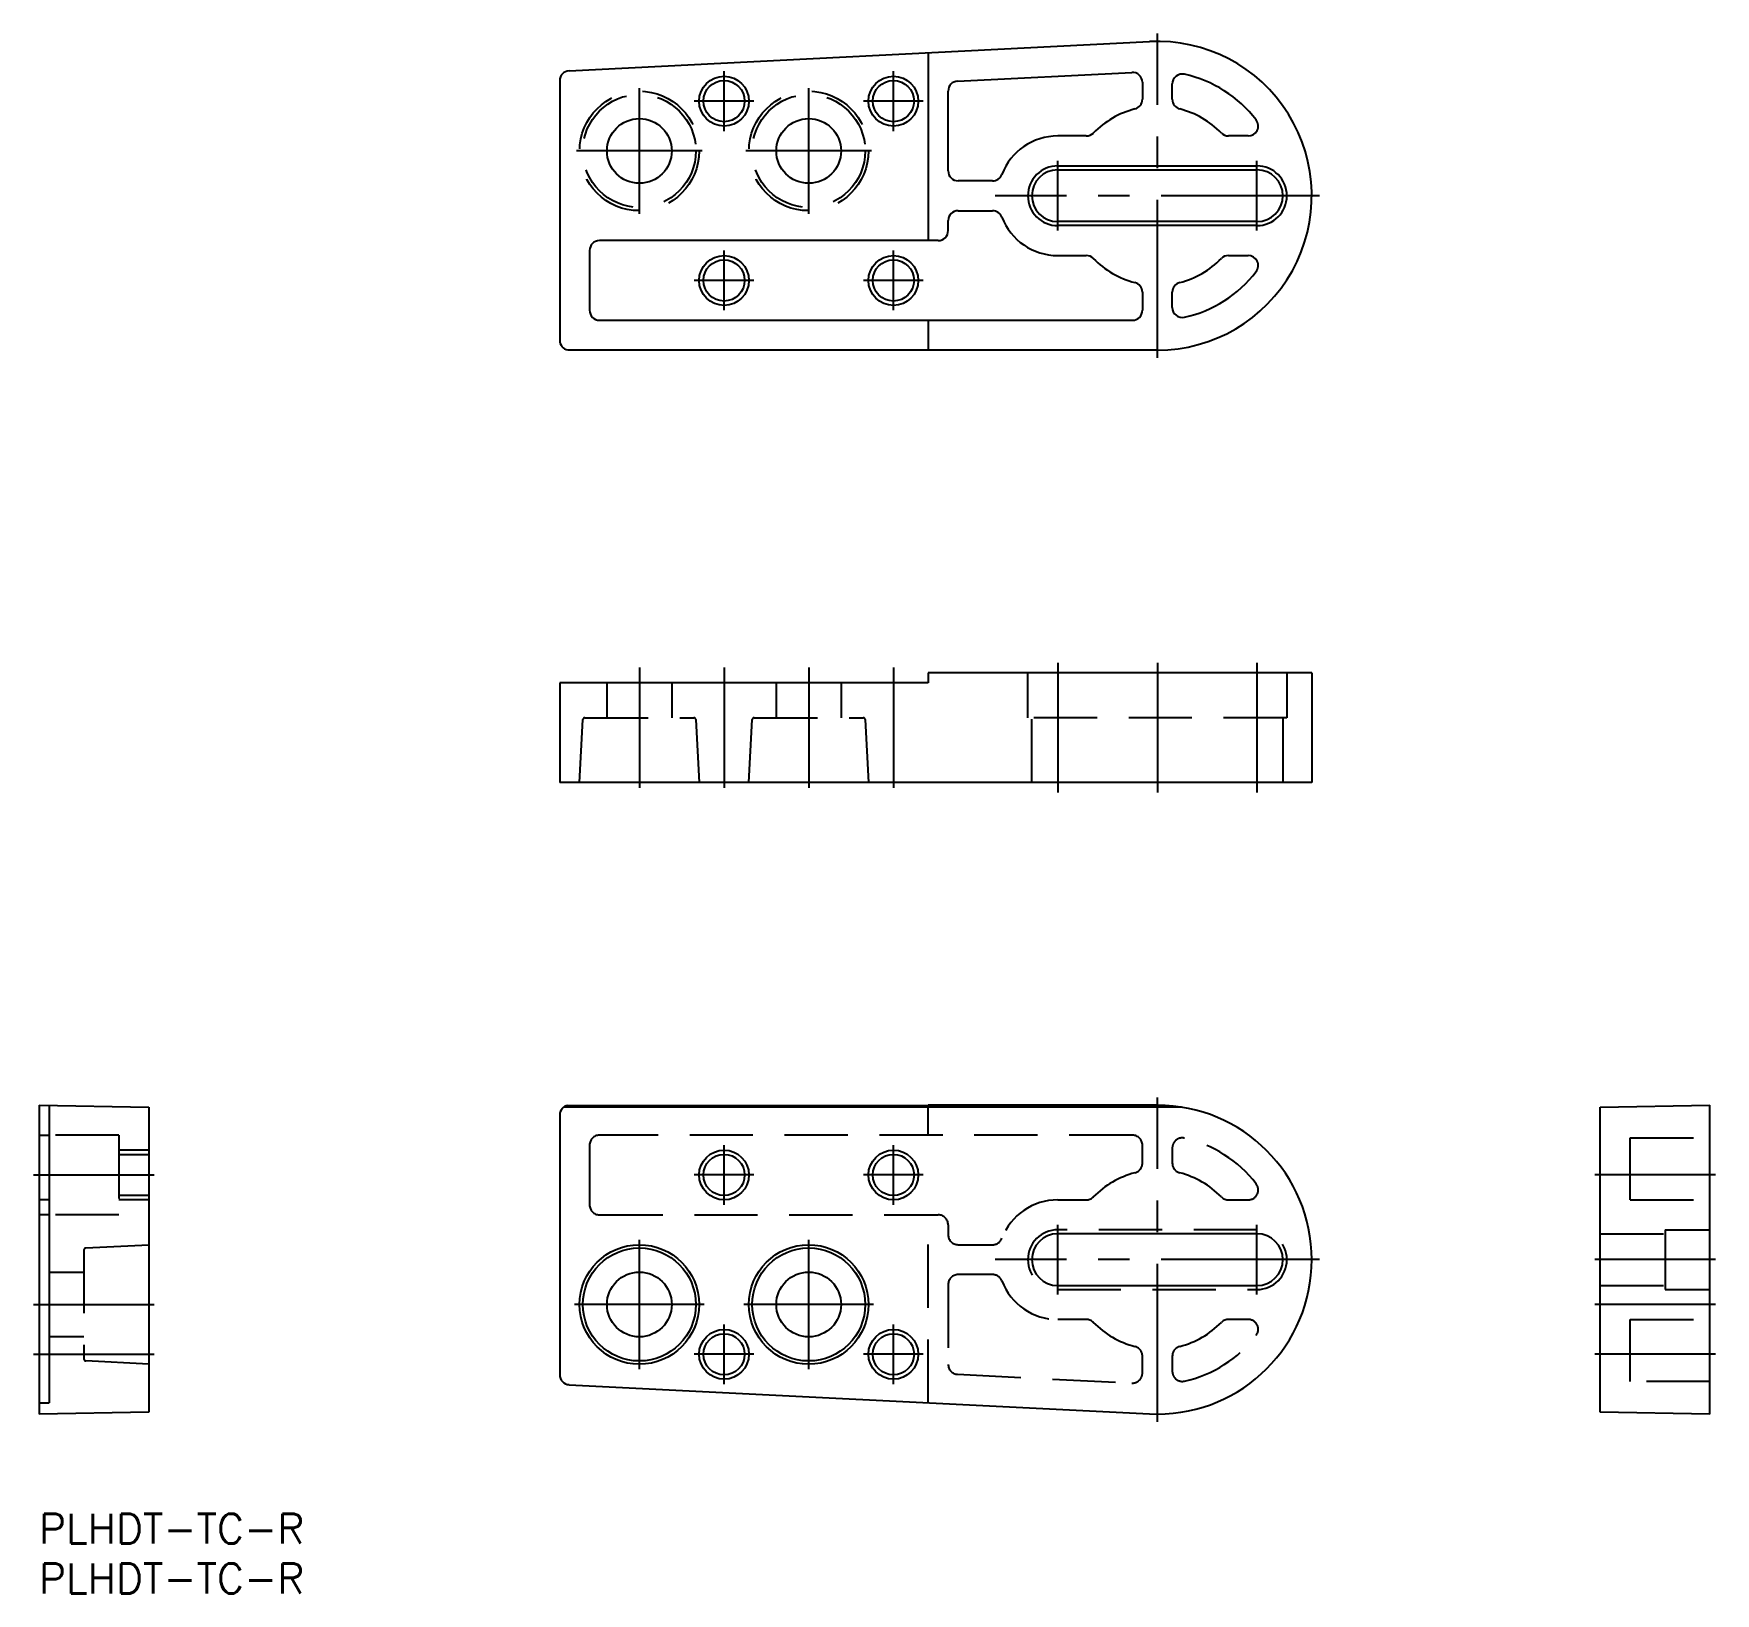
# Model space of a CAD drawing. Extents: x -1 to 168, y -8 to 149.
import ezdxf

# ---------------------------------------------------------------- set-up
doc = ezdxf.new("R2010")
doc.units = 0
doc.header["$LTSCALE"] = 0.5
doc.linetypes.add('CENTER', pattern=[50.8, 31.75, -6.35, 6.35, -6.35])
doc.linetypes.add('DASHED', pattern=[19.05, 12.7, -6.35])
for name, color, linetype in [('MSM_CENTER', 1, 'CENTER'), ('MSM_CONTINUOUS', 7, 'CONTINUOUS'), ('MSM_DASHED', 4, 'DASHED'), ('MSM_NARROW', 5, 'CONTINUOUS'), ('MSM_PART_NUMBER', 7, 'CONTINUOUS')]:
    doc.layers.add(name, color=color, linetype=linetype)
doc.styles.get("Standard").update_dxf_attribs({"font": 'txt.shx', "height": 3, "bigfont": 'bigfont.shx'})

# ---------------------------------------------------------------- blocks, each defined once
blk = doc.blocks.new('*U2')
at = {"layer": 'MSM_PART_NUMBER'}
blk.add_text('PLHDT-TC-R', height=3, dxfattribs=at).set_placement((0, -3))
blk = doc.blocks.new('*U3')
at = {"layer": 'MSM_PART_NUMBER'}
blk.add_text('PLHDT-TC-R', height=3, dxfattribs=at).set_placement((0, -8))

msp = doc.modelspace()

# ---------------------------------------------------------------- linework, layer by layer
at = {"layer": 'MSM_CENTER'}
for p, q in [((112.26, 116.02), (112.26, 148.58)), ((68.76, 138.8), (68.76, 144.8)), ((85.76, 138.8), (85.76, 144.8)), ((60.26, 130.5), (60.26, 143.1)), ((77.26, 130.5), (77.26, 143.1)), ((71.76, 141.8), (65.76, 141.8)), ((88.76, 141.8), (82.76, 141.8)), ((66.56, 136.8), (53.96, 136.8)), ((83.56, 136.8), (70.96, 136.8)), ((102.26, 128.8), (102.26, 135.8)), ((122.26, 128.8), (122.26, 135.8)), ((128.53, 132.3), (95.98, 132.3)), ((68.76, 120.8), (68.76, 126.8)), ((85.76, 120.8), (85.76, 126.8)), ((71.76, 123.8), (65.76, 123.8)), ((88.76, 123.8), (82.76, 123.8)), ((60.26, 84.95), (60.26, 72.85)), ((68.76, 84.95), (68.76, 72.85)), ((77.26, 84.95), (77.26, 72.85)), ((85.76, 84.95), (85.76, 72.85)), ((102.26, 85.4), (102.26, 72.4)), ((112.26, 85.4), (112.26, 72.4)), ((122.26, 85.4), (122.26, 72.4)), ((112.26, 9.22), (112.26, 41.78)), ((68.76, 31), (68.76, 37)), ((85.76, 31), (85.76, 37)), ((-0.55, 34), (11.55, 34)), ((71.76, 34), (65.76, 34)), ((88.76, 34), (82.76, 34)), ((168.28, 34), (156.18, 34)), ((102.26, 22), (102.26, 29)), ((122.26, 22), (122.26, 29)), ((60.26, 14.5), (60.26, 27.5)), ((77.26, 14.5), (77.26, 27.5)), ((128.53, 25.5), (95.98, 25.5)), ((168.28, 25.5), (156.18, 25.5)), ((-0.55, 21), (11.55, 21)), ((66.76, 21), (53.76, 21)), ((83.76, 21), (70.76, 21)), ((168.28, 21), (156.18, 21)), ((68.76, 13), (68.76, 19)), ((85.76, 13), (85.76, 19)), ((-0.55, 16), (11.55, 16)), ((71.76, 16), (65.76, 16)), ((88.76, 16), (82.76, 16)), ((168.28, 16), (156.18, 16))]:
    msp.add_line(p, q, dxfattribs=at)
at = {"layer": 'MSM_CONTINUOUS'}
for p, q in [((53.21, 144.85), (111.48, 147.78)), ((89.26, 146.66), (89.26, 127.8)), ((52.26, 143.85), (52.26, 117.8)), ((92.21, 143.81), (109.71, 144.69)), ((110.76, 143.69), (110.76, 141.98)), ((113.76, 141.98), (113.76, 143.52)), ((91.26, 134.8), (91.26, 142.81)), ((105.12, 138.3), (102.26, 138.3)), ((121.38, 138.3), (119.4, 138.3)), ((102.26, 135.3), (122.26, 135.3)), ((95.72, 133.8), (92.26, 133.8)), ((102.26, 134.9), (122.26, 134.9)), ((92.26, 130.8), (95.72, 130.8)), ((91.26, 128.8), (91.26, 129.8)), ((122.26, 129.7), (102.26, 129.7)), ((122.26, 129.3), (102.26, 129.3)), ((55.26, 126.8), (55.26, 120.8)), ((90.26, 127.8), (56.26, 127.8)), ((102.26, 126.3), (105.12, 126.3)), ((119.4, 126.3), (121.38, 126.3)), ((110.76, 122.62), (110.76, 120.8)), ((113.76, 121.08), (113.76, 122.62)), ((56.26, 119.8), (109.76, 119.8)), ((89.26, 119.8), (89.26, 116.8)), ((53.07, 116.82), (89.26, 116.82)), ((112.26, 116.8), (89.26, 116.8)), ((89.26, 83.4), (52.26, 83.4)), ((52.26, 83.4), (52.26, 73.4)), ((127.76, 84.4), (89.26, 84.4)), ((89.26, 84.4), (89.26, 83.4)), ((127.76, 84.4), (127.76, 73.4)), ((127.76, 73.4), (52.26, 73.4)), ((0, 41), (0, 10)), ((0, 41), (11, 40.81)), ((1, 40.98), (1, 11.14)), ((11, 40.81), (11, 10.19)), ((114.69, 40.81), (52.67, 40.81)), ((53.07, 40.98), (89.26, 40.98)), ((89.26, 41), (89.26, 40.98)), ((112.26, 41), (89.26, 41)), ((156.73, 40.81), (167.73, 41)), ((156.73, 10.19), (156.73, 40.81)), ((167.73, 10), (167.73, 41)), ((52.26, 40), (52.26, 13.95)), ((0, 38), (1, 38)), ((1, 31.5), (0, 31.5)), ((1, 30), (0, 30)), ((122.26, 28.1), (102.26, 28.1)), ((102.26, 22.9), (122.26, 22.9)), ((53.21, 12.95), (111.48, 10.02)), ((0, 11.14), (1, 11.14)), ((11, 10.19), (0, 10)), ((167.73, 10), (156.73, 10.19)), ((111.48, 10.02), (112.26, 10))]:
    msp.add_line(p, q, dxfattribs=at)
for centre, radius in [((68.76, 141.8), 2.07), ((85.76, 141.8), 2.07), ((60.26, 136.8), 3.25), ((77.26, 136.8), 3.25), ((68.76, 123.8), 2.07), ((85.76, 123.8), 2.07), ((68.76, 34), 2.07), ((85.76, 34), 2.07), ((60.26, 21), 6), ((60.26, 21), 5.67), ((77.26, 21), 6), ((77.26, 21), 5.67), ((60.26, 21), 3.25), ((77.26, 21), 3.25), ((68.76, 16), 2.07), ((85.76, 16), 2.07)]:
    msp.add_circle(centre, radius, dxfattribs=at)
for centre, radius, start, end in [((112.26, 132.3), 15.5, 270, 92.8811), ((53.26, 143.85), 1, 92.8811, 180), ((92.26, 142.81), 1, 92.8811, 180), ((109.76, 143.69), 1, 0, 92.8811), ((114.76, 143.52), 1, 77.4441, 180), ((112.26, 132.3), 12.5, 37.4952, 77.4441), ((109.76, 141.98), 1, 284.4775, 0), ((114.76, 141.98), 1, 180, 255.5225), ((112.26, 132.3), 9, 104.4775, 135.573), ((112.26, 132.3), 9, 44.427, 75.5225), ((105.12, 139.3), 1, 270, 315.573), ((119.4, 139.3), 1, 224.427, 270), ((121.38, 139.3), 1, 270, 37.4952), ((102.26, 132.3), 6, 90, 159.0752), ((102.26, 132.3), 3, 90, 270), ((122.26, 132.3), 3, 270, 90), ((92.26, 134.8), 1, 180, 270), ((95.72, 134.8), 1, 270, 339.0752), ((102.26, 132.3), 2.6, 90, 270), ((122.26, 132.3), 2.6, 270, 90), ((92.26, 129.8), 1, 90, 180), ((95.72, 129.8), 1, 20.9248, 90), ((102.26, 132.3), 6, 200.9248, 270), ((90.26, 128.8), 1, 270, 0), ((56.26, 126.8), 1, 90, 180), ((105.12, 125.3), 1, 44.427, 90), ((112.26, 132.3), 9, 224.427, 255.5225), ((112.26, 132.3), 9, 284.4775, 315.573), ((119.4, 125.3), 1, 90, 135.573), ((121.38, 125.3), 1, 322.5048, 90), ((109.76, 122.62), 1, 0, 75.5225), ((114.76, 122.62), 1, 104.4775, 180), ((112.26, 132.3), 12.5, 282.5559, 322.5048), ((56.26, 120.8), 1, 180, 270), ((109.76, 120.8), 1, 270, 0), ((114.76, 121.08), 1, 180, 282.5559), ((53.26, 117.8), 1, 180, 259.2791), ((53.26, 40), 1, 100.7209, 180), ((112.26, 25.5), 15.5, 270, 90), ((102.26, 25.5), 2.6, 90, 270), ((122.26, 25.5), 2.6, 270, 90), ((53.26, 13.95), 1, 180, 267.1189)]:
    msp.add_arc(centre, radius, start, end, dxfattribs=at)
at = {"layer": 'MSM_DASHED'}
for p, q in [((57.01, 79.9), (57.01, 83.4)), ((63.51, 83.4), (63.51, 79.9)), ((74.01, 79.9), (74.01, 83.4)), ((80.51, 83.4), (80.51, 79.9)), ((99.26, 79.9), (99.26, 84.4)), ((125.26, 84.4), (125.26, 79.9)), ((54.26, 73.4), (54.59, 79.71)), ((54.79, 79.9), (65.73, 79.9)), ((65.93, 79.71), (66.26, 73.4)), ((71.26, 73.4), (71.59, 79.71)), ((71.79, 79.9), (82.73, 79.9)), ((82.93, 79.71), (83.26, 73.4)), ((125.26, 79.9), (99.26, 79.9)), ((99.66, 73.4), (99.66, 79.9)), ((124.86, 79.9), (124.86, 73.4)), ((89.26, 38), (89.26, 40.98)), ((8, 38), (1, 38)), ((8, 38), (8, 30)), ((109.76, 38), (56.26, 38)), ((159.73, 37.72), (167.73, 37.72)), ((159.73, 31.5), (159.73, 37.72)), ((11, 36.5), (8, 36.5)), ((8, 36.07), (11, 36.07)), ((55.26, 37), (55.26, 31)), ((110.76, 35.18), (110.76, 37)), ((113.76, 36.72), (113.76, 35.18)), ((11, 31.93), (8, 31.93)), ((11, 31.5), (8, 31.5)), ((102.26, 31.5), (105.12, 31.5)), ((119.4, 31.5), (121.38, 31.5)), ((159.73, 31.5), (167.73, 31.5)), ((8, 30), (1, 30)), ((56.26, 30), (90.26, 30)), ((89.26, 11.14), (89.26, 30)), ((91.26, 29), (91.26, 28)), ((122.26, 28.5), (102.26, 28.5)), ((156.73, 28.1), (163.23, 28.1)), ((163.23, 28.5), (167.73, 28.5)), ((163.23, 28.5), (163.23, 22.5)), ((4.5, 26.47), (4.5, 15.53)), ((4.69, 26.67), (11, 27)), ((92.26, 27), (95.72, 27)), ((1, 24.25), (4.5, 24.25)), ((95.72, 24), (92.26, 24)), ((91.26, 23), (91.26, 14.99)), ((102.26, 22.5), (122.26, 22.5)), ((156.73, 22.9), (163.23, 22.9)), ((163.23, 22.5), (167.73, 22.5)), ((105.12, 19.5), (102.26, 19.5)), ((121.38, 19.5), (119.4, 19.5)), ((159.73, 19.5), (167.73, 19.5)), ((159.73, 13.28), (159.73, 19.5)), ((4.5, 17.75), (1, 17.75)), ((11, 15), (4.69, 15.33)), ((110.76, 14.11), (110.76, 15.82)), ((113.76, 15.82), (113.76, 14.28)), ((92.21, 13.99), (109.71, 13.11)), ((167.73, 13.28), (159.73, 13.28))]:
    msp.add_line(p, q, dxfattribs=at)
for centre, radius in [((60.26, 136.8), 6), ((60.26, 136.8), 5.67), ((77.26, 136.8), 6), ((77.26, 136.8), 5.67)]:
    msp.add_circle(centre, radius, dxfattribs=at)
for centre, radius, start, end in [((54.79, 79.7), 0.2, 90, 177), ((65.73, 79.7), 0.2, 3, 90), ((71.79, 79.7), 0.2, 90, 177), ((82.73, 79.7), 0.2, 3, 90), ((56.26, 37), 1, 90, 180), ((109.76, 37), 1, 0, 90), ((114.76, 36.72), 1, 77.4441, 180), ((112.26, 25.5), 12.5, 37.4952, 77.4441), ((112.26, 25.5), 9, 104.4775, 135.573), ((109.76, 35.18), 1, 284.4775, 0), ((114.76, 35.18), 1, 180, 255.5225), ((112.26, 25.5), 9, 44.427, 75.5225), ((121.38, 32.5), 1, 270, 37.4952), ((56.26, 31), 1, 180, 270), ((102.26, 25.5), 6, 90, 159.0752), ((105.12, 32.5), 1, 270, 315.573), ((119.4, 32.5), 1, 224.427, 270), ((90.26, 29), 1, 0, 90), ((92.26, 28), 1, 180, 270), ((95.72, 28), 1, 270, 339.0752), ((102.26, 25.5), 3, 90, 270), ((122.26, 25.5), 3, 270, 90), ((4.7, 26.47), 0.2, 93, 180), ((92.26, 23), 1, 90, 180), ((95.72, 23), 1, 20.9248, 90), ((102.26, 25.5), 6, 200.9248, 270), ((105.12, 18.5), 1, 44.427, 90), ((112.26, 25.5), 9, 224.427, 255.5225), ((112.26, 25.5), 9, 284.4775, 315.573), ((119.4, 18.5), 1, 90, 135.573), ((121.38, 18.5), 1, 322.5048, 90), ((112.26, 25.5), 12.5, 282.5559, 322.5048), ((4.7, 15.53), 0.2, 180, 267), ((109.76, 15.82), 1, 0, 75.5225), ((114.76, 15.82), 1, 104.4775, 180), ((92.26, 14.99), 1, 180, 267.1189), ((109.76, 14.11), 1, 267.1189, 0), ((114.76, 14.28), 1, 180, 282.5559)]:
    msp.add_arc(centre, radius, start, end, dxfattribs=at)
at = {"layer": 'MSM_NARROW'}
for centre in [(68.76, 141.8), (85.76, 141.8), (68.76, 123.8), (85.76, 123.8), (68.76, 34), (85.76, 34), (68.76, 16), (85.76, 16)]:
    msp.add_circle(centre, 2.5, dxfattribs=at)

# ---------------------------------------------------------------- block references
at = {"layer": 'MSM_CONTINUOUS'}
for name in ['*U2', '*U3']:
    msp.add_blockref(name, (0, 0), dxfattribs=at)

doc.saveas('drawing.dxf')
